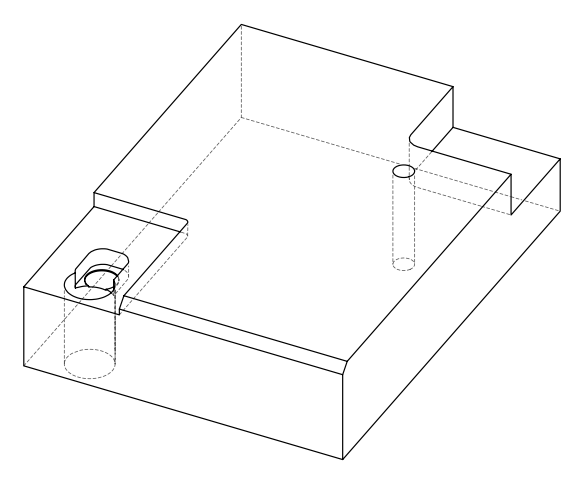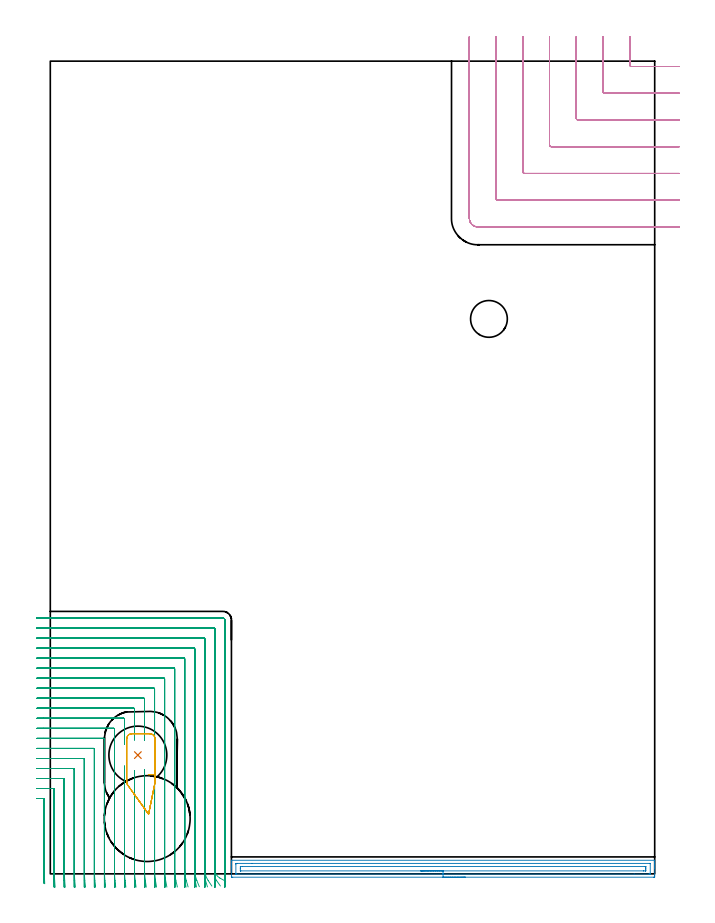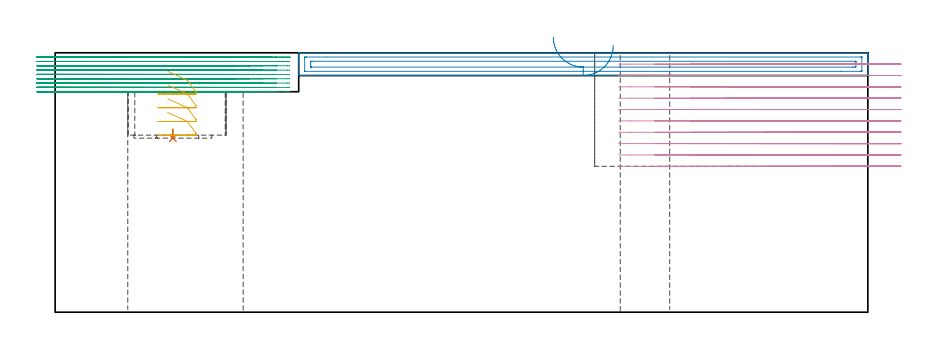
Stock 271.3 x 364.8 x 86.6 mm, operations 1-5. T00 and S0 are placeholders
(PLAN: 10 operations, 9 tool changes, 73.2 min)
(1 INDEXABLE_INSERT_DRILL_BLIND_HOLE_FROM_SOLID | STEP1POCKET | UGT0302_005 | 0.02 min | 15119 mm3)
(2 AREA_MILL | FG_CHAMFER_SURFACE | UGT0205_001 | 4.77 min | 5623 mm3)
(3 MILL_CORNER_NOTCH_RECTANGULAR | CORNER_NOTCH_RECTANGULAR | NXT0201_008 | Follow Part, ap 1.5, ae 75% | 46.37 min | 117442 mm3)
(4 MILL_CORNER_NOTCH_RECTANGULAR_1 | CORNER_NOTCH_RECTANGULAR_1 | NXT0201_012 | Follow Part, ap 4, ae 75% | 16.81 min | 283703 mm3)
(5 MILL_OPEN_POCKET | POCKET_OPEN | UGT0201_136 | Follow Part, ap 5, ae 75% | 1.22 min | 14742 mm3)
(6 MILL_THROUGH_HOLE_FROM_SOLID_MATERIAL | STEP1HOLE | UGT0201_004 | Circular | 3.09 min | 77258 mm3)
(7 SPOT_DRILL | STEP1HOLE_1 | NXT0321_9005460120000 | 0.03 min | 3 mm3)
(8 DRILL_BLIND_HOLE_INTO_CENTER | STEP1HOLE_1 | NXT0301_038 | 0.05 min | 351 mm3)
(9 GUN_DRILL_THROUGH_HOLE | STEP1HOLE_1 | UGT0307_002 | 0.44 min | 2140 mm3)
(10 SPADE_DRILL_TO_ENLARGE_THROUGH_HOLE | STEP1HOLE_1 | UGT0306_007 | 0.38 min | 16012 mm3)
(TOOL UGT0302_005 | Indexable Insert Drill 26mm | D26 PA180 FL50 Z2)
(TOOL UGT0205_001 | Chamfer Mill 20 x 3 x 45 deg. | D20 FL50 Z2)
(TOOL NXT0201_008 | ENDMILL 6mm [2P460-0600-NA 1630] | D6 FL26 Z6)
(TOOL NXT0201_012 | ENDMILL 16mm [2P460-1600-NA 1630] | D16 FL38 Z6)
(TOOL UGT0201_136 | Carbide End Mill 20.0 | D20 FL30 Z4)
(TOOL UGT0201_004 | End Mill 32 mm | D32 FL53 Z6)
(TOOL NXT0321_9005460120000 | NC Spot Drill, 142deg, 12mm, Carbide, Uncoated | D12 PA142 FL30 Z2)
(TOOL NXT0301_038 | Carbide Drill 6.7mm [860.1-0670-034A1-MM 2214] | D6.7 PA140 FL53 Z2)
(TOOL UGT0307_002 | Gun Drill 6 mm | D6 PA130 FL24 Z1)
(TOOL UGT0306_007 | Spade Drill 16.5mm | D16.5 PA132 FL10 Z2)
(OP 1 INDEXABLE_INSERT_DRILL_BLIND_HOLE_FROM_SOLID)
G17 G21 G94 G90
T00 M6
G54
G17 G0 G90 X39.3 Y53.3 S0 M3
G43 Z96.6 H0
G94 G81 G98 Z58.1 F250. R61.1
G80
M5
M2
(OP 2 AREA_MILL)
G17 G21 G94 G90
T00 M6
G54
G17 G0 G90 X186.3 Y-1.5 S1061 M3
G43 Z96.6 H0
Z89.
G94 G1 X186.262 Z88.128 F250.
X186.148 Z87.264
X185.959 Z86.412
X185.697 Z85.58
X185.363 Z84.774
X184.96 Z84.
X184.492 Z83.264
X183.96 Z82.572
X183.371 Z81.929
X182.728 Z81.34
X182.036 Z80.808
X181.3 Z80.34
X180.526 Z79.937
X179.72 Z79.603
X178.888 Z79.341
X178.036 Z79.152
X177.172 Z79.038
X176.3 Z79.
X81.881
X81.563 Y-1.498
X81.31 Y-1.493 Z79.004
X81.3 Y-1.186 Z79.31
Y2.3 Z82.794
Y2.905 Z83.402
Y3.172 Z83.668
Y3.777 Z84.274
Y4.043 Z84.539
Y4.576 Z85.075
Y5.254 Z85.753
Y5.908 Z86.407
X81.302 Y6.005 Z86.498
X81.31 Y6.097 Z86.588
X81.436 Y6.1 Z86.6
X271.164
X271.29 Y6.097 Z86.588
X271.298 Y6.005 Z86.498
X271.3 Y5.908 Z86.407
Y5.254 Z85.753
Y4.576 Z85.075
Y4.043 Z84.539
Y3.777 Z84.274
Y3.172 Z83.668
Y2.905 Z83.402
Y2.303 Z82.797
Y-0.884 Z79.613
X271.297 Y-1.186 Z79.31
X271.29 Y-1.493 Z79.004
X271.037 Y-1.498 Z79.
X270.719 Y-1.5
X176.3
Y-0.086 Z80.414
X83.663 Y-0.085 Z80.415
X83.427 Y-0.084 Z80.416
X83.334 Y-0.081 Z80.419
X83.315 Y-0.079 Z80.421
X83.309 Y-0.071 Z80.429
X83.306 Y-0.054 Z80.446
X83.301 Y0.039 Z80.539
X83.3 Y4.398 Z84.898
X83.302 Y4.517 Z85.017
X83.306 Y4.611 Z85.111
X83.31 Y4.67 Z85.17
X83.337 Y4.679 Z85.179
X83.663 Y4.683 Z85.183
X83.898 Y4.685 Z85.185
X90.522 Y4.686 Z85.186
X268.937 Y4.685 Z85.185
X269.173 Y4.684 Z85.184
X269.266 Y4.681 Z85.181
X269.285 Y4.679 Z85.179
X269.291 Y4.671 Z85.171
X269.294 Y4.654 Z85.154
X269.299 Y4.561 Z85.061
X269.3 Y0.202 Z80.702
X269.298 Y0.083 Z80.583
X269.294 Y-0.011 Z80.489
X269.29 Y-0.07 Z80.43
X269.263 Y-0.079 Z80.421
X268.937 Y-0.083 Z80.417
X268.702 Y-0.085 Z80.415
X262.093 Y-0.086 Z80.414
X176.3
Y1.328 Z81.828
X85.546 Y1.329 Z81.829
X85.444 Y1.33 Z81.83
X85.343 Y1.333 Z81.833
X85.319 Y1.335 Z81.835
X85.31 Y1.346 Z81.846
X85.305 Y1.382 Z81.882
X85.302 Y1.428 Z81.928
X85.3 Y1.569 Z82.069
Y2.3 Z82.8
Y2.441 Z82.941
X85.307 Y3.172 Z83.672
X85.31 Y3.241 Z83.741
X85.317 Y3.265 Z83.765
X85.347 Y3.267 Z83.767
X85.444 Y3.269 Z83.769
X86.233 Y3.271 Z83.771
X86.335
X267.054
X267.156 Y3.27 Z83.77
X267.257 Y3.267 Z83.767
X267.281 Y3.265 Z83.765
X267.29 Y3.254 Z83.754
X267.295 Y3.218 Z83.718
X267.298 Y3.172 Z83.672
X267.3 Y3.03 Z83.53
Y2.3 Z82.8
Y2.159 Z82.659
X267.293 Y1.428 Z81.928
X267.29 Y1.359 Z81.859
X267.283 Y1.335 Z81.835
X267.253 Y1.333 Z81.833
X267.156 Y1.331 Z81.831
X266.367 Y1.328 Z81.828
X266.265
X176.3
X175.428 Z81.866
X174.564 Z81.98
X173.712 Z82.169
X172.88 Z82.431
X172.074 Z82.765
X171.3 Z83.168
X170.564 Z83.637
X169.872 Z84.168
X169.229 Z84.757
X168.64 Z85.401
X168.108 Z86.093
X167.64 Z86.828
X167.237 Z87.602
X166.903 Z88.408
X166.641 Z89.24
X166.452 Z90.092
X166.338 Z90.957
X166.3 Z91.828
G0 Z96.6
M5
M2
(OP 3 MILL_CORNER_NOTCH_RECTANGULAR)
G17 G21 G94 G90
T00 M6
G54
G17 G0 G90 X-2.495 Y-4.451 S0 M3
G43 Z96.6 H1
Z85.155
G94 G1 X-2.624 Y-1.454 F250.
G2 X-2.7 Y2.047 R81. F500.
G1 Y33.505
G3 X-3. Y33.8 R0.3
G1 X-6. F250.
G0 Z96.6
X2.165 Y-5.993
Z85.155
G1 X1.967 Y-3.
G2 X1.8 Y2.047 R76.5 F500.
G1 Y38.005
G3 X1.505 Y38.3 R0.3
G1 X-3.
X-6. F250.
G0 Z96.6
X6.687 Y-5.993
Z85.155
G1 X6.477 Y-3.
G2 X6.3 Y2.047 R72. F500.
G1 Y42.505
G3 X6.005 Y42.8 R0.3
G1 X-3.
X-6. F250.
G0 Z96.6
X11.213 Y-5.992
Z85.155
G1 X10.989 Y-3.
G2 X10.8 Y2.047 R67.5 F500.
G1 Y47.005
G3 X10.505 Y47.3 R0.3
G1 X-3.
X-6. F250.
G0 Z96.6
X15.743 Y-5.99
Z85.155
G1 X15.502 Y-3.
G2 X15.3 Y2.047 R63. F500.
G1 Y51.505
G3 X15.005 Y51.8 R0.3
G1 X-3.
X-6. F250.
G0 Z96.6
X20.277 Y-5.989
Z85.155
G1 X20.018 Y-3.
G2 X19.8 Y2.047 R58.5 F500.
G1 Y56.004
G3 X19.504 Y56.3 R0.3
G1 X-3.
X-6. F250.
G0 Z96.6
X24.817 Y-5.987
Z85.155
G1 X24.536 Y-3.
G2 X24.3 Y2.047 R54. F500.
G1 Y60.504
G3 X24.004 Y60.8 R0.3
G1 X-3.
X-6. F250.
G0 Z96.6
X29.364 Y-5.984
Z85.155
G1 X29.058 Y-3.
G2 X28.8 Y2.047 R49.5 F500.
G1 Y65.004
G3 X28.504 Y65.3 R0.3
G1 X-3.
X-6. F250.
G0 Z96.6
X33.92 Y-5.981
Z85.155
G1 X33.584 Y-3.
G2 X33.3 Y2.047 R45. F500.
G1 Y45.302
Y48.302 F250.
G0 Z96.6
X38.489 Y-5.977
Z85.155
G1 X38.116 Y-3.
G2 X37.8 Y2.047 R40.5 F500.
G1 Y43.415
Y46.415 F250.
G0 Z96.6
X43.076 Y-5.97
Z85.155
G1 X42.655 Y-3.
G2 X42.3 Y2.047 R36. F500.
G1 Y43.764
Y46.764 F250.
G0 Z96.6
X47.688 Y-5.961
Z85.155
G1 X47.207 Y-3.
G2 X46.8 Y2.047 R31.5 F500.
G1 Y46.691
Y49.691 F250.
G0 Z96.6
X33.3 Y58.298
Z85.155
G1 Y61.298
Y69.504 F500.
G3 X33.004 Y69.8 R0.3
G1 X-3.
X-6. F250.
G0 Z96.6
X37.8 Y60.185
Z85.155
G1 Y63.185
Y74.004 F500.
G3 X37.504 Y74.3 R0.3
G1 X-3.
X-6. F250.
G0 Z96.6
X42.3 Y59.837
Z85.155
G1 Y62.837
Y78.504 F500.
G3 X42.004 Y78.8 R0.3
G1 X-3.
X-6. F250.
G0 Z96.6
X46.8 Y56.911
Z85.155
G1 Y59.911
Y83.003 F500.
G3 X46.503 Y83.3 R0.3
G1 X-3.
X-6. F250.
G0 Z96.6
X52.337 Y-5.947
Z85.155
G1 X51.776 Y-3.
G2 X51.3 Y2.047 R27. F500.
G1 Y87.503
G3 X51.003 Y87.8 R0.3
G1 X-3.
X-6. F250.
G0 Z96.6
X57.046 Y-5.924
Z85.155
G1 X56.373 Y-3.
G2 X55.8 Y2.047 R22.5 F500.
G1 Y92.003
G3 X55.503 Y92.3 R0.3
G1 X-3.
X-6. F250.
G0 Z96.6
X61.863 Y-5.88
Z85.155
G1 X61.022 Y-3.
G2 X60.3 Y2.047 R18. F500.
G1 Y96.503
G3 X60.003 Y96.8 R0.3
G1 X-3.
X-6. F250.
G0 Z96.6
X66.9 Y-5.782
Z85.155
G1 X65.779 Y-3.
G2 X64.8 Y2.047 R13.5 F500.
G1 Y101.003
G3 X64.503 Y101.3 R0.3
G1 X-3.
X-6. F250.
G0 Z96.6
X72.53 Y-5.484
Z85.155
G1 X70.848 Y-3.
G2 X69.3 Y2.047 R9. F500.
G1 Y105.503
G3 X69.003 Y105.8 R0.3
G1 X-3.
X-6. F250.
G0 Z96.6
X78.733 Y-3.344
Z85.155
G1 X76.111 Y-1.885
G2 X73.8 Y2.047 R4.5 F500.
G1 Y110.002
G3 X73.502 Y110.3 R0.3
G1 X-3.
X-6. F250.
G0 Z96.6
X78.3 Y-0.953
Z85.155
G1 Y2.047
Y114. F500.
G3 X77.5 Y114.8 R0.8
G1 X-3.
X-6. F250.
G0 Z96.6
X-2.661 Y-4.318
Z83.711
G1 X-2.695 Y-1.318
G2 X-2.7 Y-0.402 R81. F500.
G1 Y33.505
G3 X-3. Y33.8 R0.3
G1 X-6. F250.
G0 Z96.6
X1.946 Y-5.998
Z83.711
G1 X1.844 Y-3.
G2 X1.8 Y-0.402 R76.5 F500.
G1 Y38.005
G3 X1.505 Y38.3 R0.3
G1 X-3.
X-6. F250.
G0 Z96.6
X6.455 Y-5.998
Z83.711
G1 X6.347 Y-3.
G2 X6.3 Y-0.402 R72. F500.
G1 Y42.505
G3 X6.005 Y42.8 R0.3
G1 X-3.
X-6. F250.
G0 Z96.6
X10.966 Y-5.998
Z83.711
G1 X10.85 Y-3.
G2 X10.8 Y-0.402 R67.5 F500.
G1 Y47.005
G3 X10.505 Y47.3 R0.3
G1 X-3.
X-6. F250.
G0 Z96.6
X15.477 Y-5.997
Z83.711
G1 X15.354 Y-3.
G2 X15.3 Y-0.402 R63. F500.
G1 Y51.505
G3 X15.005 Y51.8 R0.3
G1 X-3.
X-6. F250.
G0 Z96.6
X19.991 Y-5.997
Z83.711
G1 X19.858 Y-3.
G2 X19.8 Y-0.402 R58.5 F500.
G1 Y56.004
G3 X19.504 Y56.3 R0.3
G1 X-3.
X-6. F250.
G0 Z96.6
X24.507 Y-5.997
Z83.711
G1 X24.363 Y-3.
G2 X24.3 Y-0.402 R54. F500.
G1 Y60.504
G3 X24.004 Y60.8 R0.3
G1 X-3.
X-6. F250.
G0 Z96.6
X29.026 Y-5.996
Z83.711
G1 X28.868 Y-3.
G2 X28.8 Y-0.402 R49.5 F500.
G1 Y65.004
G3 X28.504 Y65.3 R0.3
G1 X-3.
X-6. F250.
G0 Z96.6
X33.548 Y-5.995
Z83.711
G1 X33.375 Y-3.
G2 X33.3 Y-0.402 R45. F500.
G1 Y45.302
Y48.302 F250.
G0 Z96.6
X38.076 Y-5.994
Z83.711
G1 X37.883 Y-3.
G2 X37.8 Y-0.402 R40.5 F500.
G1 Y43.415
Y46.415 F250.
G0 Z96.6
X42.61 Y-5.992
Z83.711
G1 X42.394 Y-3.
G2 X42.3 Y-0.402 R36. F500.
G1 Y43.764
Y46.764 F250.
G0 Z96.6
X47.155 Y-5.99
Z83.711
G1 X46.907 Y-3.
G2 X46.8 Y-0.402 R31.5 F500.
G1 Y46.691
Y49.691 F250.
G0 Z96.6
X33.3 Y58.298
Z83.711
G1 Y61.298
Y69.504 F500.
G3 X33.004 Y69.8 R0.3
G1 X-3.
X-6. F250.
G0 Z96.6
X37.8 Y60.185
Z83.711
G1 Y63.185
Y74.004 F500.
G3 X37.504 Y74.3 R0.3
G1 X-3.
X-6. F250.
G0 Z96.6
X42.3 Y59.837
Z83.711
G1 Y62.837
Y78.504 F500.
G3 X42.004 Y78.8 R0.3
G1 X-3.
X-6. F250.
G0 Z96.6
X46.8 Y56.911
Z83.711
G1 Y59.911
Y83.003 F500.
G3 X46.503 Y83.3 R0.3
G1 X-3.
X-6. F250.
G0 Z96.6
X51.714 Y-5.986
Z83.711
G1 X51.425 Y-3.
G2 X51.3 Y-0.402 R27. F500.
G1 Y87.503
G3 X51.003 Y87.8 R0.3
G1 X-3.
X-6. F250.
G0 Z96.6
X56.297 Y-5.98
Z83.711
G1 X55.951 Y-3.
G2 X55.8 Y-0.402 R22.5 F500.
G1 Y92.003
G3 X55.503 Y92.3 R0.3
G1 X-3.
X-6. F250.
G0 Z96.6
X60.922 Y-5.969
Z83.711
G1 X60.489 Y-3.
G2 X60.3 Y-0.402 R18. F500.
G1 Y96.503
G3 X60.003 Y96.8 R0.3
G1 X-3.
X-6. F250.
G0 Z96.6
X65.63 Y-5.944
Z83.711
G1 X65.052 Y-3.
G2 X64.8 Y-0.402 R13.5 F500.
G1 Y101.003
G3 X64.503 Y101.3 R0.3
G1 X-3.
X-6. F250.
G0 Z96.6
X70.549 Y-5.872
Z83.711
G1 X69.683 Y-3.
G2 X69.3 Y-0.402 R9. F500.
G1 Y105.503
G3 X69.003 Y105.8 R0.3
G1 X-3.
X-6. F250.
G0 Z96.6
X76.358 Y-5.449
Z83.711
G1 X74.626 Y-3.
G2 X73.8 Y-0.402 R4.5 F500.
G1 Y110.002
G3 X73.502 Y110.3 R0.3
G1 X-3.
X-6. F250.
G0 Z96.6
X78.3 Y-3.402
Z83.711
G1 Y-0.402
Y114. F500.
G3 X77.5 Y114.8 R0.8
G1 X-3.
X-6. F250.
G0 Z96.6
X-2.7 Y-4.308
Z82.267
G1 Y-1.308
Y33.505 F500.
G3 X-3. Y33.8 R0.3
G1 X-6. F250.
G0 Z96.6
X1.819 Y-6.
Z82.267
G1 X1.801 Y-3.
G2 X1.8 Y-2.559 R76.5 F500.
G1 Y38.005
G3 X1.505 Y38.3 R0.3
G1 X-3.
X-6. F250.
G0 Z96.6
X6.32 Y-6.
Z82.267
G1 X6.301 Y-3.
G2 X6.3 Y-2.559 R72. F500.
G1 Y42.505
G3 X6.005 Y42.8 R0.3
G1 X-3.
X-6. F250.
G0 Z96.6
X10.821 Y-6.
Z82.267
G1 X10.801 Y-3.
G2 X10.8 Y-2.559 R67.5 F500.
G1 Y47.005
G3 X10.505 Y47.3 R0.3
G1 X-3.
X-6. F250.
G0 Z96.6
X15.323 Y-6.
Z82.267
G1 X15.302 Y-3.
G2 X15.3 Y-2.559 R63. F500.
G1 Y51.505
G3 X15.005 Y51.8 R0.3
G1 X-3.
X-6. F250.
G0 Z96.6
X19.824 Y-6.
Z82.267
G1 X19.802 Y-3.
G2 X19.8 Y-2.559 R58.5 F500.
G1 Y56.004
G3 X19.504 Y56.3 R0.3
G1 X-3.
X-6. F250.
G0 Z96.6
X24.326 Y-6.
Z82.267
G1 X24.302 Y-3.
G2 X24.3 Y-2.559 R54. F500.
G1 Y60.504
G3 X24.004 Y60.8 R0.3
G1 X-3.
X-6. F250.
G0 Z96.6
X28.829 Y-6.
Z82.267
G1 X28.802 Y-3.
G2 X28.8 Y-2.559 R49.5 F500.
G1 Y65.004
G3 X28.504 Y65.3 R0.3
G1 X-3.
X-6. F250.
G0 Z96.6
X33.332 Y-6.
Z82.267
G1 X33.302 Y-3.
G2 X33.3 Y-2.559 R45. F500.
G1 Y45.302
Y48.302 F250.
G0 Z96.6
X37.835 Y-6.
Z82.267
G1 X37.802 Y-3.
G2 X37.8 Y-2.559 R40.5 F500.
G1 Y43.415
Y46.415 F250.
G0 Z96.6
X42.339 Y-6.
Z82.267
G1 X42.303 Y-3.
G2 X42.3 Y-2.559 R36. F500.
G1 Y43.765
Y46.765 F250.
G0 Z96.6
X46.845 Y-6.
Z82.267
G1 X46.803 Y-3.
G2 X46.8 Y-2.559 R31.5 F500.
G1 Y46.691
Y49.691 F250.
G0 Z96.6
X33.3 Y58.298
Z82.267
G1 Y61.298
Y69.504 F500.
G3 X33.004 Y69.8 R0.3
G1 X-3.
X-6. F250.
G0 Z96.6
X37.8 Y60.185
Z82.267
G1 Y63.185
Y74.004 F500.
G3 X37.504 Y74.3 R0.3
G1 X-3.
X-6. F250.
G0 Z96.6
X42.3 Y59.837
Z82.267
G1 Y62.837
Y78.504 F500.
G3 X42.004 Y78.8 R0.3
G1 X-3.
X-6. F250.
G0 Z96.6
X46.8 Y56.911
Z82.267
G1 Y59.911
Y83.003 F500.
G3 X46.503 Y83.3 R0.3
G1 X-3.
X-6. F250.
G0 Z96.6
X51.353 Y-6.
Z82.267
G1 X51.304 Y-3.
G2 X51.3 Y-2.559 R27. F500.
G1 Y87.503
G3 X51.003 Y87.8 R0.3
G1 X-3.
X-6. F250.
G0 Z96.6
X55.863 Y-5.999
Z82.267
G1 X55.804 Y-3.
G2 X55.8 Y-2.559 R22.5 F500.
G1 Y92.003
G3 X55.503 Y92.3 R0.3
G1 X-3.
X-6. F250.
G0 Z96.6
X60.379 Y-5.999
Z82.267
G1 X60.305 Y-3.
G2 X60.3 Y-2.559 R18. F500.
G1 Y96.503
G3 X60.003 Y96.8 R0.3
G1 X-3.
X-6. F250.
G0 Z96.6
X64.905 Y-5.998
Z82.267
G1 X64.807 Y-3.
G2 X64.8 Y-2.559 R13.5 F500.
G1 Y101.003
G3 X64.503 Y101.3 R0.3
G1 X-3.
X-6. F250.
G0 Z96.6
X69.458 Y-5.996
Z82.267
G1 X69.311 Y-3.
G2 X69.3 Y-2.559 R9. F500.
G1 Y105.503
G3 X69.003 Y105.8 R0.3
G1 X-3.
X-6. F250.
G0 Z96.6
X74.115 Y-5.986
Z82.267
G1 X73.822 Y-3.
G2 X73.8 Y-2.559 R4.5 F500.
G1 Y110.002
G3 X73.502 Y110.3 R0.3
G1 X-3.
X-6. F250.
G0 Z96.6
X78.3 Y-5.559
Z82.267
G1 Y-2.559
Y114. F500.
G3 X77.5 Y114.8 R0.8
G1 X-3.
X-6. F250.
G0 Z96.6
X-2.7 Y-4.308
Z80.822
G1 Y-1.308
Y33.505 F500.
G3 X-3. Y33.8 R0.3
G1 X-6. F250.
G0 Z96.6
X1.8 Y-6.
Z80.822
G1 Y-3.
Y38.005 F500.
G3 X1.505 Y38.3 R0.3
G1 X-3.
X-6. F250.
G0 Z96.6
X6.3 Y-6.
Z80.822
G1 Y-3.
Y42.505 F500.
G3 X6.005 Y42.8 R0.3
G1 X-3.
X-6. F250.
G0 Z96.6
X10.8 Y-6.
Z80.822
G1 Y-3.
Y47.005 F500.
G3 X10.505 Y47.3 R0.3
G1 X-3.
X-6. F250.
G0 Z96.6
X15.3 Y-6.
Z80.822
G1 Y-3.
Y51.505 F500.
G3 X15.005 Y51.8 R0.3
G1 X-3.
X-6. F250.
G0 Z96.6
X19.8 Y-6.
Z80.822
G1 Y-3.
Y56.005 F500.
G3 X19.505 Y56.3 R0.3
G1 X-3.
X-6. F250.
G0 Z96.6
X24.3 Y-6.
Z80.822
G1 Y-3.
Y60.504 F500.
G3 X24.004 Y60.8 R0.3
G1 X-3.
X-6. F250.
G0 Z96.6
X28.8 Y-6.
Z80.822
G1 Y-3.
Y65.004 F500.
G3 X28.504 Y65.3 R0.3
G1 X-3.
X-6. F250.
G0 Z96.6
X33.3 Y-6.
Z80.822
G1 Y-3.
Y45.302 F500.
Y48.302 F250.
G0 Z96.6
X37.8 Y-6.
Z80.822
G1 Y-3.
Y43.415 F500.
Y46.415 F250.
G0 Z96.6
X42.3 Y-6.
Z80.822
G1 Y-3.
Y43.765 F500.
Y46.765 F250.
G0 Z96.6
X46.8 Y-6.
Z80.822
G1 Y-3.
Y46.691 F500.
Y49.691 F250.
G0 Z96.6
X33.3 Y58.298
Z80.822
G1 Y61.298
Y69.504 F500.
G3 X33.004 Y69.8 R0.3
G1 X-3.
X-6. F250.
G0 Z96.6
X37.8 Y60.185
Z80.822
G1 Y63.185
Y74.004 F500.
G3 X37.504 Y74.3 R0.3
G1 X-3.
X-6. F250.
G0 Z96.6
X42.3 Y59.837
Z80.822
G1 Y62.837
Y78.504 F500.
G3 X42.004 Y78.8 R0.3
G1 X-3.
X-6. F250.
G0 Z96.6
X46.8 Y56.911
Z80.822
G1 Y59.911
Y83.003 F500.
G3 X46.503 Y83.3 R0.3
G1 X-3.
X-6. F250.
G0 Z96.6
X51.3 Y-6.
Z80.822
G1 Y-3.
Y87.503 F500.
G3 X51.003 Y87.8 R0.3
G1 X-3.
X-6. F250.
G0 Z96.6
X55.8 Y-6.
Z80.822
G1 Y-3.
Y92.003 F500.
G3 X55.503 Y92.3 R0.3
G1 X-3.
X-6. F250.
G0 Z96.6
X60.3 Y-6.
Z80.822
G1 Y-3.
Y96.503 F500.
G3 X60.003 Y96.8 R0.3
G1 X-3.
X-6. F250.
G0 Z96.6
X64.8 Y-6.
Z80.822
G1 Y-3.
Y101.003 F500.
G3 X64.503 Y101.3 R0.3
G1 X-3.
X-6. F250.
G0 Z96.6
X69.3 Y-6.
Z80.822
G1 Y-3.
Y105.503 F500.
G3 X69.003 Y105.8 R0.3
G1 X-3.
X-6. F250.
G0 Z96.6
X73.8 Y-6.
Z80.822
G1 Y-3.
Y110.002 F500.
G3 X73.502 Y110.3 R0.3
G1 X-3.
X-6. F250.
G0 Z96.6
X78.3 Y-6.
Z80.822
G1 Y-3.
Y114. F500.
G3 X77.5 Y114.8 R0.8
G1 X-3.
X-6. F250.
G0 Z96.6
X-2.7 Y-4.308
Z79.378
G1 Y-1.308
Y33.505 F500.
G3 X-3. Y33.8 R0.3
G1 X-6. F250.
G0 Z96.6
X1.8 Y-6.
Z79.378
G1 Y-3.
Y38.005 F500.
G3 X1.505 Y38.3 R0.3
G1 X-3.
X-6. F250.
G0 Z96.6
X6.3 Y-6.
Z79.378
G1 Y-3.
Y42.505 F500.
G3 X6.005 Y42.8 R0.3
G1 X-3.
X-6. F250.
G0 Z96.6
X10.8 Y-6.
Z79.378
G1 Y-3.
Y47.005 F500.
G3 X10.505 Y47.3 R0.3
G1 X-3.
X-6. F250.
G0 Z96.6
X15.3 Y-6.
Z79.378
G1 Y-3.
Y51.505 F500.
G3 X15.005 Y51.8 R0.3
G1 X-3.
X-6. F250.
G0 Z96.6
X19.8 Y-6.
Z79.378
G1 Y-3.
Y56.005 F500.
G3 X19.505 Y56.3 R0.3
G1 X-3.
X-6. F250.
G0 Z96.6
X24.3 Y-6.
Z79.378
G1 Y-3.
Y60.504 F500.
G3 X24.004 Y60.8 R0.3
G1 X-3.
X-6. F250.
G0 Z96.6
X28.8 Y-6.
Z79.378
G1 Y-3.
Y65.004 F500.
G3 X28.504 Y65.3 R0.3
G1 X-3.
X-6. F250.
G0 Z96.6
X33.3 Y-6.
Z79.378
G1 Y-3.
Y45.302 F500.
Y48.302 F250.
G0 Z96.6
X37.8 Y-6.
Z79.378
G1 Y-3.
Y43.415 F500.
Y46.415 F250.
G0 Z96.6
X42.3 Y-6.
Z79.378
G1 Y-3.
Y43.764 F500.
Y46.764 F250.
G0 Z96.6
X46.8 Y-6.
Z79.378
G1 Y-3.
Y46.691 F500.
Y49.691 F250.
G0 Z96.6
X33.3 Y58.298
Z79.378
G1 Y61.298
Y69.504 F500.
G3 X33.004 Y69.8 R0.3
G1 X-3.
X-6. F250.
G0 Z96.6
X37.8 Y60.185
Z79.378
G1 Y63.185
Y74.004 F500.
G3 X37.504 Y74.3 R0.3
G1 X-3.
X-6. F250.
G0 Z96.6
X42.3 Y59.837
Z79.378
G1 Y62.837
Y78.504 F500.
G3 X42.004 Y78.8 R0.3
G1 X-3.
X-6. F250.
G0 Z96.6
X46.8 Y56.911
Z79.378
G1 Y59.911
Y83.003 F500.
G3 X46.503 Y83.3 R0.3
G1 X-3.
X-6. F250.
G0 Z96.6
X51.3 Y-6.
Z79.378
G1 Y-3.
Y87.503 F500.
G3 X51.003 Y87.8 R0.3
G1 X-3.
X-6. F250.
G0 Z96.6
X55.8 Y-6.
Z79.378
G1 Y-3.
Y92.003 F500.
G3 X55.503 Y92.3 R0.3
G1 X-3.
X-6. F250.
G0 Z96.6
X60.3 Y-6.
Z79.378
G1 Y-3.
Y96.503 F500.
G3 X60.003 Y96.8 R0.3
G1 X-3.
X-6. F250.
G0 Z96.6
X64.8 Y-6.
Z79.378
G1 Y-3.
Y101.003 F500.
G3 X64.503 Y101.3 R0.3
G1 X-3.
X-6. F250.
G0 Z96.6
X69.3 Y-6.
Z79.378
G1 Y-3.
Y105.503 F500.
G3 X69.003 Y105.8 R0.3
G1 X-3.
X-6. F250.
G0 Z96.6
X73.8 Y-6.
Z79.378
G1 Y-3.
Y110.002 F500.
G3 X73.502 Y110.3 R0.3
G1 X-3.
X-6. F250.
G0 Z96.6
X78.3 Y-6.
Z79.378
G1 Y-3.
Y114. F500.
G3 X77.5 Y114.8 R0.8
G1 X-3.
X-6. F250.
G0 Z96.6
X-2.7 Y-4.308
Z77.933
G1 Y-1.308
Y33.505 F500.
G3 X-3. Y33.8 R0.3
G1 X-6. F250.
G0 Z96.6
X1.8 Y-6.
Z77.933
G1 Y-3.
Y38.005 F500.
G3 X1.505 Y38.3 R0.3
G1 X-3.
X-6. F250.
G0 Z96.6
X6.3 Y-6.
Z77.933
G1 Y-3.
Y42.505 F500.
G3 X6.005 Y42.8 R0.3
G1 X-3.
X-6. F250.
G0 Z96.6
X10.8 Y-6.
Z77.933
G1 Y-3.
Y47.005 F500.
G3 X10.505 Y47.3 R0.3
G1 X-3.
X-6. F250.
G0 Z96.6
X15.3 Y-6.
Z77.933
G1 Y-3.
Y51.505 F500.
G3 X15.005 Y51.8 R0.3
G1 X-3.
X-6. F250.
G0 Z96.6
X19.8 Y-6.
Z77.933
G1 Y-3.
Y56.004 F500.
G3 X19.505 Y56.3 R0.3
G1 X-3.
X-6. F250.
G0 Z96.6
X24.3 Y-6.
Z77.933
G1 Y-3.
Y60.504 F500.
G3 X24.004 Y60.8 R0.3
G1 X-3.
X-6. F250.
G0 Z96.6
X28.8 Y-6.
Z77.933
G1 Y-3.
Y65.004 F500.
G3 X28.504 Y65.3 R0.3
G1 X-3.
X-6. F250.
G0 Z96.6
X33.3 Y-6.
Z77.933
G1 Y-3.
Y45.302 F500.
Y48.302 F250.
G0 Z96.6
X37.8 Y-6.
Z77.933
G1 Y-3.
Y43.415 F500.
Y46.415 F250.
G0 Z96.6
X42.3 Y-6.
Z77.933
G1 Y-3.
Y43.764 F500.
Y46.764 F250.
G0 Z96.6
X46.8 Y-6.
Z77.933
G1 Y-3.
Y46.691 F500.
Y49.691 F250.
G0 Z96.6
X33.3 Y58.298
Z77.933
G1 Y61.298
Y69.504 F500.
G3 X33.004 Y69.8 R0.3
G1 X-3.
X-6. F250.
G0 Z96.6
X37.8 Y60.185
Z77.933
G1 Y63.185
Y74.004 F500.
G3 X37.504 Y74.3 R0.3
G1 X-3.
X-6. F250.
G0 Z96.6
X42.3 Y59.837
Z77.933
G1 Y62.837
Y78.504 F500.
G3 X42.004 Y78.8 R0.3
G1 X-3.
X-6. F250.
G0 Z96.6
X46.8 Y56.911
Z77.933
G1 Y59.911
Y83.003 F500.
G3 X46.503 Y83.3 R0.3
G1 X-3.
X-6. F250.
G0 Z96.6
X51.3 Y-6.
Z77.933
G1 Y-3.
Y87.503 F500.
G3 X51.003 Y87.8 R0.3
G1 X-3.
X-6. F250.
G0 Z96.6
X55.8 Y-6.
Z77.933
G1 Y-3.
Y92.003 F500.
G3 X55.503 Y92.3 R0.3
G1 X-3.
X-6. F250.
G0 Z96.6
X60.3 Y-6.
Z77.933
G1 Y-3.
Y96.503 F500.
G3 X60.003 Y96.8 R0.3
G1 X-3.
X-6. F250.
G0 Z96.6
X64.8 Y-6.
Z77.933
G1 Y-3.
Y101.003 F500.
G3 X64.503 Y101.3 R0.3
G1 X-3.
X-6. F250.
G0 Z96.6
X69.3 Y-6.
Z77.933
G1 Y-3.
Y105.503 F500.
G3 X69.003 Y105.8 R0.3
G1 X-3.
X-6. F250.
G0 Z96.6
X73.8 Y-6.
Z77.933
G1 Y-3.
Y110.002 F500.
G3 X73.502 Y110.3 R0.3
G1 X-3.
X-6. F250.
G0 Z96.6
X78.3 Y-6.
Z77.933
G1 Y-3.
Y114. F500.
G3 X77.5 Y114.8 R0.8
G1 X-3.
X-6. F250.
G0 Z96.6
X-2.7 Y-4.308
Z76.489
G1 Y-1.308
Y33.505 F500.
G3 X-3. Y33.8 R0.3
G1 X-6. F250.
G0 Z96.6
X1.8 Y-6.
Z76.489
G1 Y-3.
Y38.005 F500.
G3 X1.505 Y38.3 R0.3
G1 X-3.
X-6. F250.
G0 Z96.6
X6.3 Y-6.
Z76.489
G1 Y-3.
Y42.505 F500.
G3 X6.005 Y42.8 R0.3
G1 X-3.
X-6. F250.
G0 Z96.6
X10.8 Y-6.
Z76.489
G1 Y-3.
Y47.005 F500.
G3 X10.505 Y47.3 R0.3
G1 X-3.
X-6. F250.
G0 Z96.6
X15.3 Y-6.
Z76.489
G1 Y-3.
Y51.505 F500.
G3 X15.005 Y51.8 R0.3
G1 X-3.
X-6. F250.
G0 Z96.6
X19.8 Y-6.
Z76.489
G1 Y-3.
Y56.004 F500.
G3 X19.505 Y56.3 R0.3
G1 X-3.
X-6. F250.
G0 Z96.6
X24.3 Y-6.
Z76.489
G1 Y-3.
Y60.504 F500.
G3 X24.004 Y60.8 R0.3
G1 X-3.
X-6. F250.
G0 Z96.6
X28.8 Y-6.
Z76.489
G1 Y-3.
Y65.004 F500.
G3 X28.504 Y65.3 R0.3
G1 X-3.
X-6. F250.
G0 Z96.6
X33.3 Y-6.
Z76.489
G1 Y-3.
Y45.302 F500.
Y48.302 F250.
G0 Z96.6
X37.8 Y-6.
Z76.489
G1 Y-3.
Y43.415 F500.
Y46.415 F250.
G0 Z96.6
X42.3 Y-6.
Z76.489
G1 Y-3.
Y43.764 F500.
Y46.764 F250.
G0 Z96.6
X46.8 Y-6.
Z76.489
G1 Y-3.
Y46.691 F500.
Y49.691 F250.
G0 Z96.6
X33.3 Y58.298
Z76.489
G1 Y61.298
Y69.504 F500.
G3 X33.004 Y69.8 R0.3
G1 X-3.
X-6. F250.
G0 Z96.6
X37.8 Y60.185
Z76.489
G1 Y63.185
Y74.004 F500.
G3 X37.504 Y74.3 R0.3
G1 X-3.
X-6. F250.
G0 Z96.6
X42.3 Y59.837
Z76.489
G1 Y62.837
Y78.504 F500.
G3 X42.004 Y78.8 R0.3
G1 X-3.
X-6. F250.
G0 Z96.6
X46.8 Y56.911
Z76.489
G1 Y59.911
Y83.003 F500.
G3 X46.503 Y83.3 R0.3
G1 X-3.
X-6. F250.
G0 Z96.6
X51.3 Y-6.
Z76.489
G1 Y-3.
Y87.503 F500.
G3 X51.003 Y87.8 R0.3
G1 X-3.
X-6. F250.
G0 Z96.6
X55.8 Y-6.
Z76.489
G1 Y-3.
Y92.003 F500.
G3 X55.503 Y92.3 R0.3
G1 X-3.
X-6. F250.
G0 Z96.6
X60.3 Y-6.
Z76.489
G1 Y-3.
Y96.503 F500.
G3 X60.003 Y96.8 R0.3
G1 X-3.
X-6. F250.
G0 Z96.6
X64.8 Y-6.
Z76.489
G1 Y-3.
Y101.003 F500.
G3 X64.503 Y101.3 R0.3
G1 X-3.
X-6. F250.
G0 Z96.6
X69.3 Y-6.
Z76.489
G1 Y-3.
Y105.503 F500.
G3 X69.003 Y105.8 R0.3
G1 X-3.
X-6. F250.
G0 Z96.6
X73.8 Y-6.
Z76.489
G1 Y-3.
Y110.002 F500.
G3 X73.502 Y110.3 R0.3
G1 X-3.
X-6. F250.
G0 Z96.6
X78.3 Y-6.
Z76.489
G1 Y-3.
Y114. F500.
G3 X77.5 Y114.8 R0.8
G1 X-3.
X-6. F250.
G0 Z96.6
X-2.7 Y-4.308
Z75.044
G1 Y-1.308
Y33.505 F500.
G3 X-3. Y33.8 R0.3
G1 X-6. F250.
G0 Z96.6
X1.8 Y-6.
Z75.044
G1 Y-3.
Y38.005 F500.
G3 X1.505 Y38.3 R0.3
G1 X-3.
X-6. F250.
G0 Z96.6
X6.3 Y-6.
Z75.044
G1 Y-3.
Y42.505 F500.
G3 X6.005 Y42.8 R0.3
G1 X-3.
X-6. F250.
G0 Z96.6
X10.8 Y-6.
Z75.044
G1 Y-3.
Y47.005 F500.
G3 X10.505 Y47.3 R0.3
G1 X-3.
X-6. F250.
G0 Z96.6
X15.3 Y-6.
Z75.044
G1 Y-3.
Y51.505 F500.
G3 X15.005 Y51.8 R0.3
G1 X-3.
X-6. F250.
G0 Z96.6
X19.8 Y-6.
Z75.044
G1 Y-3.
Y56.004 F500.
G3 X19.505 Y56.3 R0.3
G1 X-3.
X-6. F250.
G0 Z96.6
X24.3 Y-6.
Z75.044
G1 Y-3.
Y60.504 F500.
G3 X24.004 Y60.8 R0.3
G1 X-3.
X-6. F250.
G0 Z96.6
X28.8 Y-6.
Z75.044
G1 Y-3.
Y65.004 F500.
G3 X28.504 Y65.3 R0.3
G1 X-3.
X-6. F250.
G0 Z96.6
X33.3 Y-6.
Z75.044
G1 Y-3.
Y45.302 F500.
Y48.302 F250.
G0 Z96.6
X37.8 Y-6.
Z75.044
G1 Y-3.
Y43.415 F500.
Y46.415 F250.
G0 Z96.6
X42.3 Y-6.
Z75.044
G1 Y-3.
Y43.764 F500.
Y46.764 F250.
G0 Z96.6
X46.8 Y-6.
Z75.044
G1 Y-3.
Y46.691 F500.
Y49.691 F250.
G0 Z96.6
X33.3 Y58.298
Z75.044
G1 Y61.298
Y69.504 F500.
G3 X33.004 Y69.8 R0.3
G1 X-3.
X-6. F250.
G0 Z96.6
X37.8 Y60.185
Z75.044
G1 Y63.185
Y74.004 F500.
G3 X37.504 Y74.3 R0.3
G1 X-3.
X-6. F250.
G0 Z96.6
X42.3 Y59.837
Z75.044
G1 Y62.837
Y78.504 F500.
G3 X42.004 Y78.8 R0.3
G1 X-3.
X-6. F250.
G0 Z96.6
X46.8 Y56.911
Z75.044
G1 Y59.911
Y83.003 F500.
G3 X46.503 Y83.3 R0.3
G1 X-3.
X-6. F250.
G0 Z96.6
X51.3 Y-6.
Z75.044
G1 Y-3.
Y87.503 F500.
G3 X51.003 Y87.8 R0.3
G1 X-3.
X-6. F250.
G0 Z96.6
X55.8 Y-6.
Z75.044
G1 Y-3.
Y92.003 F500.
G3 X55.503 Y92.3 R0.3
G1 X-3.
X-6. F250.
G0 Z96.6
X60.3 Y-6.
Z75.044
G1 Y-3.
Y96.503 F500.
G3 X60.003 Y96.8 R0.3
G1 X-3.
X-6. F250.
G0 Z96.6
X64.8 Y-6.
Z75.044
G1 Y-3.
Y101.003 F500.
G3 X64.503 Y101.3 R0.3
G1 X-3.
X-6. F250.
G0 Z96.6
X69.3 Y-6.
Z75.044
G1 Y-3.
Y105.503 F500.
G3 X69.003 Y105.8 R0.3
G1 X-3.
X-6. F250.
G0 Z96.6
X73.8 Y-6.
Z75.044
G1 Y-3.
Y110.002 F500.
G3 X73.502 Y110.3 R0.3
G1 X-3.
X-6. F250.
G0 Z96.6
X78.3 Y-6.
Z75.044
G1 Y-3.
Y114. F500.
G3 X77.5 Y114.8 R0.8
G1 X-3.
X-6. F250.
G0 Z96.6
X-2.7 Y-4.308
Z73.6
G1 Y-1.308
Y33.505 F500.
G3 X-3. Y33.8 R0.3
G1 X-6. F250.
G0 Z96.6
X1.8 Y-6.
Z73.6
G1 Y-3.
Y38.005 F500.
G3 X1.505 Y38.3 R0.3
G1 X-3.
X-6. F250.
G0 Z96.6
X6.3 Y-6.
Z73.6
G1 Y-3.
Y42.505 F500.
G3 X6.005 Y42.8 R0.3
G1 X-3.
X-6. F250.
G0 Z96.6
X10.8 Y-6.
Z73.6
G1 Y-3.
Y47.005 F500.
G3 X10.505 Y47.3 R0.3
G1 X-3.
X-6. F250.
G0 Z96.6
X15.3 Y-6.
Z73.6
G1 Y-3.
Y51.505 F500.
G3 X15.005 Y51.8 R0.3
G1 X-3.
X-6. F250.
G0 Z96.6
X19.8 Y-6.
Z73.6
G1 Y-3.
Y56.004 F500.
G3 X19.505 Y56.3 R0.3
G1 X-3.
X-6. F250.
G0 Z96.6
X24.3 Y-6.
Z73.6
G1 Y-3.
Y60.504 F500.
G3 X24.004 Y60.8 R0.3
G1 X-3.
X-6. F250.
G0 Z96.6
X28.8 Y-6.
Z73.6
G1 Y-3.
Y65.004 F500.
G3 X28.504 Y65.3 R0.3
G1 X-3.
X-6. F250.
G0 Z96.6
X33.3 Y-6.
Z73.6
G1 Y-3.
Y45.302 F500.
Y48.302 F250.
G0 Z96.6
X37.8 Y-6.
Z73.6
G1 Y-3.
Y43.415 F500.
Y46.415 F250.
G0 Z96.6
X42.3 Y-6.
Z73.6
G1 Y-3.
Y43.764 F500.
Y46.764 F250.
G0 Z96.6
X46.8 Y-6.
Z73.6
G1 Y-3.
Y46.691 F500.
Y49.691 F250.
G0 Z96.6
X33.3 Y58.298
Z73.6
G1 Y61.298
Y69.504 F500.
G3 X33.004 Y69.8 R0.3
G1 X-3.
X-6. F250.
G0 Z96.6
X37.8 Y60.185
Z73.6
G1 Y63.185
Y74.004 F500.
G3 X37.504 Y74.3 R0.3
G1 X-3.
X-6. F250.
G0 Z96.6
X42.3 Y59.837
Z73.6
G1 Y62.837
Y78.504 F500.
G3 X42.004 Y78.8 R0.3
G1 X-3.
X-6. F250.
G0 Z96.6
X46.8 Y56.911
Z73.6
G1 Y59.911
Y83.003 F500.
G3 X46.503 Y83.3 R0.3
G1 X-3.
X-6. F250.
G0 Z96.6
X51.3 Y-6.
Z73.6
G1 Y-3.
Y87.503 F500.
G3 X51.003 Y87.8 R0.3
G1 X-3.
X-6. F250.
G0 Z96.6
X55.8 Y-6.
Z73.6
G1 Y-3.
Y92.003 F500.
G3 X55.503 Y92.3 R0.3
G1 X-3.
X-6. F250.
G0 Z96.6
X60.3 Y-6.
Z73.6
G1 Y-3.
Y96.503 F500.
G3 X60.003 Y96.8 R0.3
G1 X-3.
X-6. F250.
G0 Z96.6
X64.8 Y-6.
Z73.6
G1 Y-3.
Y101.003 F500.
G3 X64.503 Y101.3 R0.3
G1 X-3.
X-6. F250.
G0 Z96.6
X69.3 Y-6.
Z73.6
G1 Y-3.
Y105.503 F500.
G3 X69.003 Y105.8 R0.3
G1 X-3.
X-6. F250.
G0 Z96.6
X73.8 Y-6.
Z73.6
G1 Y-3.
Y110.002 F500.
G3 X73.502 Y110.3 R0.3
G1 X-3.
X-6. F250.
G0 Z96.6
X78.3 Y-6.
Z73.6
G1 Y-3.
Y114. F500.
G3 X77.5 Y114.8 R0.8
G1 X-3.
X-6. F250.
G0 Z96.6
M5
M2
(OP 4 MILL_CORNER_NOTCH_RECTANGULAR_1)
G17 G21 G94 G90
T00 M6
G54
G17 G0 G90 X260.1 Y375.8 S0 M3
G43 Z96.6 H1
Z82.81
G94 G1 Y372.8 F250.
Y363.194 F500.
G3 X260.894 Y362.4 R0.8
G1 X279.3
X282.3 F250.
G0 Z96.6
X248.1 Y375.8
Z82.81
G1 Y372.8
Y351.195 F500.
G3 X248.895 Y350.4 R0.8
G1 X279.3
X282.3 F250.
G0 Z96.6
X236.1 Y375.8
Z82.81
G1 Y372.8
Y339.195 F500.
G3 X236.895 Y338.4 R0.8
G1 X279.3
X282.3 F250.
G0 Z96.6
X224.1 Y375.8
Z82.81
G1 Y372.8
Y327.195 F500.
G3 X224.895 Y326.4 R0.8
G1 X279.3
X282.3 F250.
G0 Z96.6
X212.1 Y375.8
Z82.81
G1 Y372.8
Y315.196 F500.
G3 X212.896 Y314.4 R0.8
G1 X279.3
X282.3 F250.
G0 Z96.6
X200.1 Y375.8
Z82.81
G1 Y372.8
Y303.196 F500.
G3 X200.896 Y302.4 R0.8
G1 X279.3
X282.3 F250.
G0 Z96.6
X188.1 Y375.8
Z82.81
G1 Y372.8
Y294.2 F500.
G3 X191.9 Y290.4 R3.8
G1 X279.3
X282.3 F250.
G0 Z96.6
X260.1 Y375.8
Z79.02
G1 Y372.8
Y363.194 F500.
G3 X260.894 Y362.4 R0.8
G1 X279.3
X282.3 F250.
G0 Z96.6
X248.1 Y375.8
Z79.02
G1 Y372.8
Y351.195 F500.
G3 X248.895 Y350.4 R0.8
G1 X279.3
X282.3 F250.
G0 Z96.6
X236.1 Y375.8
Z79.02
G1 Y372.8
Y339.195 F500.
G3 X236.895 Y338.4 R0.8
G1 X279.3
X282.3 F250.
G0 Z96.6
X224.1 Y375.8
Z79.02
G1 Y372.8
Y327.195 F500.
G3 X224.895 Y326.4 R0.8
G1 X279.3
X282.3 F250.
G0 Z96.6
X212.1 Y375.8
Z79.02
G1 Y372.8
Y315.196 F500.
G3 X212.896 Y314.4 R0.8
G1 X279.3
X282.3 F250.
G0 Z96.6
X200.1 Y375.8
Z79.02
G1 Y372.8
Y303.196 F500.
G3 X200.896 Y302.4 R0.8
G1 X279.3
X282.3 F250.
G0 Z96.6
X188.1 Y375.8
Z79.02
G1 Y372.8
Y294.2 F500.
G3 X191.9 Y290.4 R3.8
G1 X279.3
X282.3 F250.
G0 Z96.6
X260.1 Y375.8
Z75.23
G1 Y372.8
Y363.194 F500.
G3 X260.894 Y362.4 R0.8
G1 X279.3
X282.3 F250.
G0 Z96.6
X248.1 Y375.8
Z75.23
G1 Y372.8
Y351.195 F500.
G3 X248.895 Y350.4 R0.8
G1 X279.3
X282.3 F250.
G0 Z96.6
X236.1 Y375.8
Z75.23
G1 Y372.8
Y339.195 F500.
G3 X236.895 Y338.4 R0.8
G1 X279.3
X282.3 F250.
G0 Z96.6
X224.1 Y375.8
Z75.23
G1 Y372.8
Y327.195 F500.
G3 X224.895 Y326.4 R0.8
G1 X279.3
X282.3 F250.
G0 Z96.6
X212.1 Y375.8
Z75.23
G1 Y372.8
Y315.196 F500.
G3 X212.896 Y314.4 R0.8
G1 X279.3
X282.3 F250.
G0 Z96.6
X200.1 Y375.8
Z75.23
G1 Y372.8
Y303.196 F500.
G3 X200.896 Y302.4 R0.8
G1 X279.3
X282.3 F250.
G0 Z96.6
X188.1 Y375.8
Z75.23
G1 Y372.8
Y294.2 F500.
G3 X191.9 Y290.4 R3.8
G1 X279.3
X282.3 F250.
G0 Z96.6
X260.1 Y375.8
Z71.44
G1 Y372.8
Y363.194 F500.
G3 X260.894 Y362.4 R0.8
G1 X279.3
X282.3 F250.
G0 Z96.6
X248.1 Y375.8
Z71.44
G1 Y372.8
Y351.195 F500.
G3 X248.895 Y350.4 R0.8
G1 X279.3
X282.3 F250.
G0 Z96.6
X236.1 Y375.8
Z71.44
G1 Y372.8
Y339.195 F500.
G3 X236.895 Y338.4 R0.8
G1 X279.3
X282.3 F250.
G0 Z96.6
X224.1 Y375.8
Z71.44
G1 Y372.8
Y327.195 F500.
G3 X224.895 Y326.4 R0.8
G1 X279.3
X282.3 F250.
G0 Z96.6
X212.1 Y375.8
Z71.44
G1 Y372.8
Y315.196 F500.
G3 X212.896 Y314.4 R0.8
G1 X279.3
X282.3 F250.
G0 Z96.6
X200.1 Y375.8
Z71.44
G1 Y372.8
Y303.196 F500.
G3 X200.896 Y302.4 R0.8
G1 X279.3
X282.3 F250.
G0 Z96.6
X188.1 Y375.8
Z71.44
G1 Y372.8
Y294.2 F500.
G3 X191.9 Y290.4 R3.8
G1 X279.3
X282.3 F250.
G0 Z96.6
X260.1 Y375.8
Z67.65
G1 Y372.8
Y363.194 F500.
G3 X260.894 Y362.4 R0.8
G1 X279.3
X282.3 F250.
G0 Z96.6
X248.1 Y375.8
Z67.65
G1 Y372.8
Y351.195 F500.
G3 X248.895 Y350.4 R0.8
G1 X279.3
X282.3 F250.
G0 Z96.6
X236.1 Y375.8
Z67.65
G1 Y372.8
Y339.195 F500.
G3 X236.895 Y338.4 R0.8
G1 X279.3
X282.3 F250.
G0 Z96.6
X224.1 Y375.8
Z67.65
G1 Y372.8
Y327.195 F500.
G3 X224.895 Y326.4 R0.8
G1 X279.3
X282.3 F250.
G0 Z96.6
X212.1 Y375.8
Z67.65
G1 Y372.8
Y315.196 F500.
G3 X212.896 Y314.4 R0.8
G1 X279.3
X282.3 F250.
G0 Z96.6
X200.1 Y375.8
Z67.65
G1 Y372.8
Y303.196 F500.
G3 X200.896 Y302.4 R0.8
G1 X279.3
X282.3 F250.
G0 Z96.6
X188.1 Y375.8
Z67.65
G1 Y372.8
Y294.2 F500.
G3 X191.9 Y290.4 R3.8
G1 X279.3
X282.3 F250.
G0 Z96.6
X260.1 Y375.8
Z63.86
G1 Y372.8
Y363.194 F500.
G3 X260.894 Y362.4 R0.8
G1 X279.3
X282.3 F250.
G0 Z96.6
X248.1 Y375.8
Z63.86
G1 Y372.8
Y351.195 F500.
G3 X248.895 Y350.4 R0.8
G1 X279.3
X282.3 F250.
G0 Z96.6
X236.1 Y375.8
Z63.86
G1 Y372.8
Y339.195 F500.
G3 X236.895 Y338.4 R0.8
G1 X279.3
X282.3 F250.
G0 Z96.6
X224.1 Y375.8
Z63.86
G1 Y372.8
Y327.195 F500.
G3 X224.895 Y326.4 R0.8
G1 X279.3
X282.3 F250.
G0 Z96.6
X212.1 Y375.8
Z63.86
G1 Y372.8
Y315.196 F500.
G3 X212.896 Y314.4 R0.8
G1 X279.3
X282.3 F250.
G0 Z96.6
X200.1 Y375.8
Z63.86
G1 Y372.8
Y303.196 F500.
G3 X200.896 Y302.4 R0.8
G1 X279.3
X282.3 F250.
G0 Z96.6
X188.1 Y375.8
Z63.86
G1 Y372.8
Y294.2 F500.
G3 X191.9 Y290.4 R3.8
G1 X279.3
X282.3 F250.
G0 Z96.6
X260.1 Y375.8
Z60.07
G1 Y372.8
Y363.194 F500.
G3 X260.894 Y362.4 R0.8
G1 X279.3
X282.3 F250.
G0 Z96.6
X248.1 Y375.8
Z60.07
G1 Y372.8
Y351.195 F500.
G3 X248.895 Y350.4 R0.8
G1 X279.3
X282.3 F250.
G0 Z96.6
X236.1 Y375.8
Z60.07
G1 Y372.8
Y339.195 F500.
G3 X236.895 Y338.4 R0.8
G1 X279.3
X282.3 F250.
G0 Z96.6
X224.1 Y375.8
Z60.07
G1 Y372.8
Y327.195 F500.
G3 X224.895 Y326.4 R0.8
G1 X279.3
X282.3 F250.
G0 Z96.6
X212.1 Y375.8
Z60.07
G1 Y372.8
Y315.196 F500.
G3 X212.896 Y314.4 R0.8
G1 X279.3
X282.3 F250.
G0 Z96.6
X200.1 Y375.8
Z60.07
G1 Y372.8
Y303.196 F500.
G3 X200.896 Y302.4 R0.8
G1 X279.3
X282.3 F250.
G0 Z96.6
X188.1 Y375.8
Z60.07
G1 Y372.8
Y294.2 F500.
G3 X191.9 Y290.4 R3.8
G1 X279.3
X282.3 F250.
G0 Z96.6
X260.1 Y375.8
Z56.28
G1 Y372.8
Y363.194 F500.
G3 X260.894 Y362.4 R0.8
G1 X279.3
X282.3 F250.
G0 Z96.6
X248.1 Y375.8
Z56.28
G1 Y372.8
Y351.195 F500.
G3 X248.895 Y350.4 R0.8
G1 X279.3
X282.3 F250.
G0 Z96.6
X236.1 Y375.8
Z56.28
G1 Y372.8
Y339.195 F500.
G3 X236.895 Y338.4 R0.8
G1 X279.3
X282.3 F250.
G0 Z96.6
X224.1 Y375.8
Z56.28
G1 Y372.8
Y327.195 F500.
G3 X224.895 Y326.4 R0.8
G1 X279.3
X282.3 F250.
G0 Z96.6
X212.1 Y375.8
Z56.28
G1 Y372.8
Y315.196 F500.
G3 X212.896 Y314.4 R0.8
G1 X279.3
X282.3 F250.
G0 Z96.6
X200.1 Y375.8
Z56.28
G1 Y372.8
Y303.196 F500.
G3 X200.896 Y302.4 R0.8
G1 X279.3
X282.3 F250.
G0 Z96.6
X188.1 Y375.8
Z56.28
G1 Y372.8
Y294.2 F500.
G3 X191.9 Y290.4 R3.8
G1 X279.3
X282.3 F250.
G0 Z96.6
X260.1 Y375.8
Z52.49
G1 Y372.8
Y363.194 F500.
G3 X260.894 Y362.4 R0.8
G1 X279.3
X282.3 F250.
G0 Z96.6
X248.1 Y375.8
Z52.49
G1 Y372.8
Y351.195 F500.
G3 X248.895 Y350.4 R0.8
G1 X279.3
X282.3 F250.
G0 Z96.6
X236.1 Y375.8
Z52.49
G1 Y372.8
Y339.195 F500.
G3 X236.895 Y338.4 R0.8
G1 X279.3
X282.3 F250.
G0 Z96.6
X224.1 Y375.8
Z52.49
G1 Y372.8
Y327.195 F500.
G3 X224.895 Y326.4 R0.8
G1 X279.3
X282.3 F250.
G0 Z96.6
X212.1 Y375.8
Z52.49
G1 Y372.8
Y315.196 F500.
G3 X212.896 Y314.4 R0.8
G1 X279.3
X282.3 F250.
G0 Z96.6
X200.1 Y375.8
Z52.49
G1 Y372.8
Y303.196 F500.
G3 X200.896 Y302.4 R0.8
G1 X279.3
X282.3 F250.
G0 Z96.6
X188.1 Y375.8
Z52.49
G1 Y372.8
Y294.2 F500.
G3 X191.9 Y290.4 R3.8
G1 X279.3
X282.3 F250.
G0 Z96.6
X260.1 Y375.8
Z48.7
G1 Y372.8
Y363.194 F500.
G3 X260.894 Y362.4 R0.8
G1 X279.3
X282.3 F250.
G0 Z96.6
X248.1 Y375.8
Z48.7
G1 Y372.8
Y351.195 F500.
G3 X248.895 Y350.4 R0.8
G1 X279.3
X282.3 F250.
G0 Z96.6
X236.1 Y375.8
Z48.7
G1 Y372.8
Y339.195 F500.
G3 X236.895 Y338.4 R0.8
G1 X279.3
X282.3 F250.
G0 Z96.6
X224.1 Y375.8
Z48.7
G1 Y372.8
Y327.195 F500.
G3 X224.895 Y326.4 R0.8
G1 X279.3
X282.3 F250.
G0 Z96.6
X212.1 Y375.8
Z48.7
G1 Y372.8
Y315.196 F500.
G3 X212.896 Y314.4 R0.8
G1 X279.3
X282.3 F250.
G0 Z96.6
X200.1 Y375.8
Z48.7
G1 Y372.8
Y303.196 F500.
G3 X200.896 Y302.4 R0.8
G1 X279.3
X282.3 F250.
G0 Z96.6
X188.1 Y375.8
Z48.7
G1 Y372.8
Y294.2 F500.
G3 X191.9 Y290.4 R3.8
G1 X279.3
X282.3 F250.
G0 Z96.6
M5
M2
(OP 5 MILL_OPEN_POCKET)
G17 G21 G94 G90
T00 M6
G54
G17 G0 G90 X37.571 Y35.901 S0 M3
G43 Z96.6 H0
Z80.433
G94 G1 X44.125 Y26.768 Z77.421 F250.
X47. Y40.985 Z73.535
Y41.2 Z73.477
Y43.541 Z72.85
Y60.6 F500.
G3 X44.7 Y62.9 R2.3
G1 X36.6
G3 X34.3 Y60.6 R2.3
G1 Y41.2
G3 X34.731 Y39.859 R2.3
G1 X44.125 Y26.768
X46.954 Y40.744
G3 X47. Y41.2 R2.3
G1 Y43.541
Y44.541
X44. F250.
G0 X37.571 Y35.901 Z75.85
G1 X44.125 Y26.768 Z72.838
X47. Y40.985 Z68.951
Y41.2 Z68.894
Y43.541 Z68.267
Y60.6 F500.
G3 X44.7 Y62.9 R2.3
G1 X36.6
G3 X34.3 Y60.6 R2.3
G1 Y41.2
G3 X34.731 Y39.859 R2.3
G1 X44.125 Y26.768
X46.954 Y40.744
G3 X47. Y41.2 R2.3
G1 Y43.541
Y44.541
X44. F250.
G0 X37.571 Y35.901 Z71.267
G1 X44.125 Y26.768 Z68.255
X47. Y40.985 Z64.368
Y41.2 Z64.311
Y43.541 Z63.683
Y60.6 F500.
G3 X44.7 Y62.9 R2.3
G1 X36.6
G3 X34.3 Y60.6 R2.3
G1 Y41.2
G3 X34.731 Y39.859 R2.3
G1 X44.125 Y26.768
X46.954 Y40.744
G3 X47. Y41.2 R2.3
G1 Y43.541
Y44.541
X44. F250.
G0 X37.571 Y35.901 Z66.683
G1 X44.125 Y26.768 Z63.671
X47. Y40.985 Z59.785
Y41.2 Z59.727
Y43.541 Z59.1
Y60.6 F500.
G3 X44.7 Y62.9 R2.3
G1 X36.6
G3 X34.3 Y60.6 R2.3
G1 Y41.2
G3 X34.731 Y39.859 R2.3
G1 X44.125 Y26.768
X46.954 Y40.744
G3 X47. Y41.2 R2.3
G1 Y43.541
Y44.541
X44. F250.
G0 Z96.6
M5
M2
